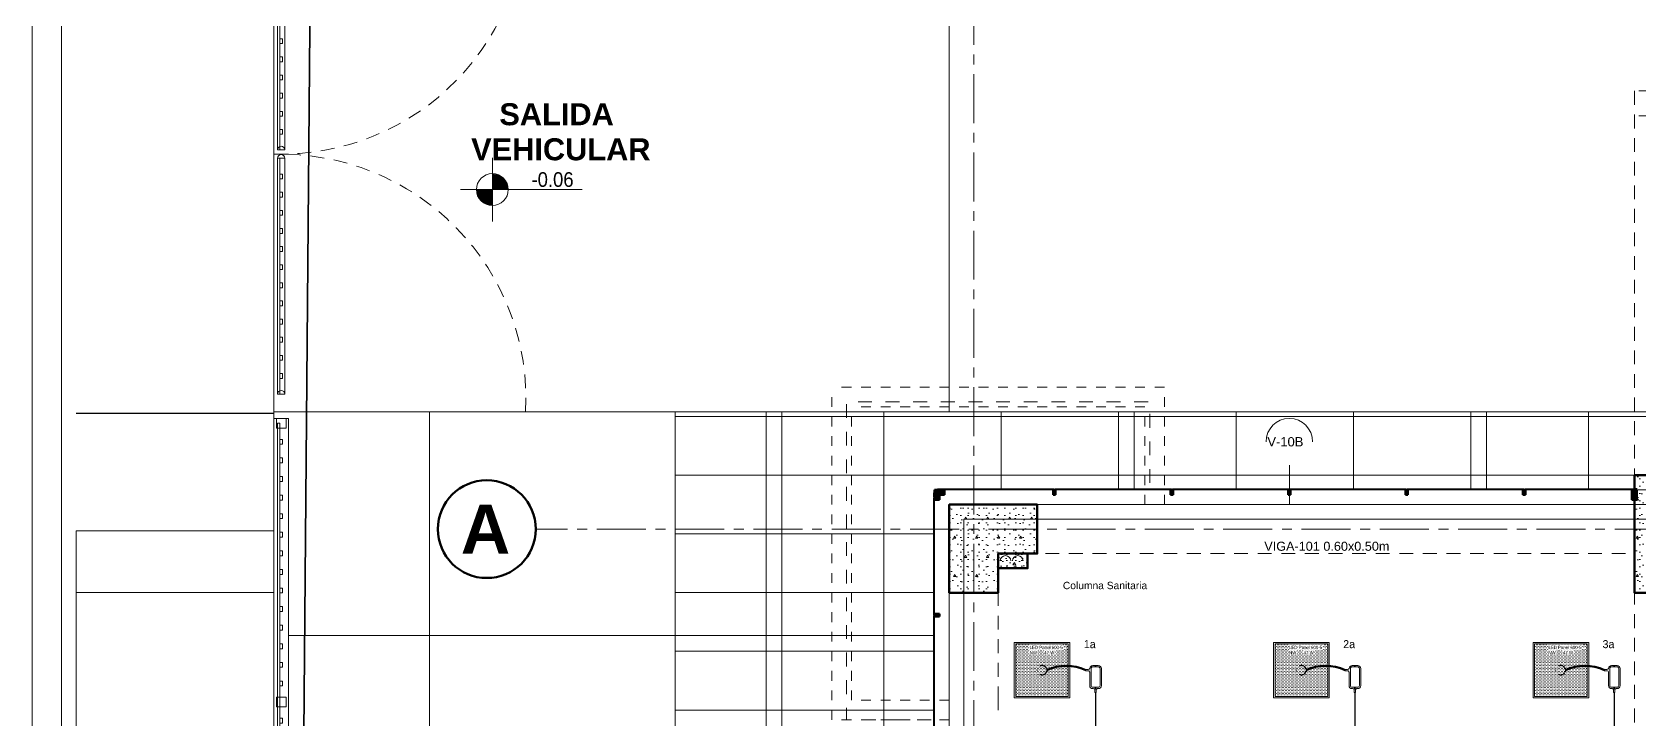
# Model space of a CAD drawing. Header units: inches. Extents: x -38 to 5698, y -33 to 92.
# Drawn here: x -0.3 to 16.13, y 37.7 to 44.73 of the extents above; entities that cross this region are included whole.
import ezdxf
from ezdxf.lldxf.tags import DXFTag

# ---------------------------------------------------------------- set-up
doc = ezdxf.new("R2010")
doc.units = ezdxf.units.IN
doc.header["$MEASUREMENT"] = 0
doc.set_wipeout_variables(frame=1)
doc.header["$PDMODE"] = 1
for name, pattern in [('CONTINUA', [0]), ('DASHED', [0.75, 0.5, -0.25]), ('Hidden Line', [0.195611, 0.141111, -0.0545]), ('HIDDEN2', [0.1875, 0.125, -0.0625]), ('Línea Oculta', [0.195611, 0.141111, -0.0545]), ('Punto & Raya', [0.65, 0.5, -0.075, 0, -0.075]), ('Rayas', [0.282222, 0.141111, -0.141111]), ('super', [0.125, 0.075, -0.05]), ('Wipeout_Contour', [1, 0, -1])]:
    doc.linetypes.add(name, pattern=pattern)
for name, color, linetype, lineweight in [('00_IE_Luminarias', 6, 'Continuous', 30), ('ALUMBRADO_CONDUIT', 30, 'CONDUIT1', 30), ('CABLEADO EXT.', 3, 'PVCSUBT', 30), ('Luminarias', 5, 'Continuous', 20), ('Simb_Alumbrado', 140, 'CONTINUA', 30)]:
    doc.layers.add(name, color=color, linetype=linetype, lineweight=lineweight)
for name, color, linetype in [('02 _ ARQ _ ALB _ Ejes Generales', 7, 'Continuous'), ('02 _ ARQ _ ZON _ Espacio.3D', 7, 'Continuous'), ('08 _ STR _ EXT _ 06 Columnas', 7, 'Continuous'), ('08 _ STR _ EXT _ 07 Losa Aligerada', 7, 'Continuous'), ('08 _ STR _ EXT _ 08 Placas Inclinadas', 7, 'Continuous'), ('08 _ STR _ EXT _ 09 Vigas', 7, 'Continuous'), ('08 _ STR _ EXT _ 10 Vereda Exterior', 7, 'Continuous'), ('08 _ STR _ EXT _ Cerco Perimetrico', 7, 'Continuous'), ('08 _ STR _ EXT _ Estacionamiento-Pavimento', 7, 'Continuous'), ('08 _ STR _ EXT _ Pista exterior', 7, 'Continuous'), ('Acabado - Muros', 7, 'Continuous'), ('Dibujo 2D - General', 7, 'Continuous'), ('ESQUEMAS', 7, 'Continuous'), ('Estructura - 03 LOSA', 7, 'Continuous'), ('Estructura - 04 MURO', 7, 'Continuous'), ('Estructura - Carga', 7, 'Continuous'), ('Estructura Compleja - Cubiertas', 7, 'Continuous'), ('MEP - HVAC', 7, 'Continuous'), ('Notas - Etiquetas', 251, 'Continuous'), ('Notas - Textos', 7, 'Continuous')]:
    doc.layers.add(name, color=color, linetype=linetype)
doc.styles.add('Estilo_Generado_1', font='swisseb.ttf')
doc.styles.add('Estilo_Generado_4', font='swisse.ttf')
doc.styles.add('{18b73a54-fa43-428c-adcb-c1c7bbdf2c84}', font='Simplex.shx')
tags = doc.linetypes.add('CONDUIT', pattern='A,1.5,-0.210535,["con",{18b73a54-fa43-428c-adcb-c1c7bbdf2c84},S=0.2,R=0,X=0,Y=-0.065594],-0.702384', length=2.412919).pattern_tags.tags
tags[6] = DXFTag(74, 10)
tags = doc.linetypes.add('CONDUIT1', pattern='A,1,-0.19772,["con",{18b73a54-fa43-428c-adcb-c1c7bbdf2c84},S=0.2,R=0,X=0,Y=-0.065594],-0.593642', length=1.791362).pattern_tags.tags
tags[6] = DXFTag(74, 10)
tags = doc.linetypes.add('PVCSUBT', pattern='A,0.6,-0.3,0.6,-0.075691,["PVC",Standard,S=0.2,R=0,X=0,Y=-0.093724],-0.621005', length=2.196696).pattern_tags.tags
tags[10] = DXFTag(74, 10)
pattern_1 = [(0, (0, 0), (0, 0.3897114), [0.024375, -0.200625]), (0, (0.1125, 0.19486), (0, 0.3897114), [0.024375, -0.200625]), (60, (0, 0), (-0.3375, 0.1948557), [0.024375, -0.200625]), (60, (0.225, 0), (-0.3375, 0.1948557), [0.024375, -0.200625]), (120, (0.02437, 0), (0.3375, 0.1948557), [0.024375, -0.200625]), (120, (0.24938, 0), (0.3375, 0.1948557), [0.024375, -0.200625]), (0, (0, 0.0375), (0, 0.075), [0, -0.075, 0, -0.1125]), (45, (0.0375, 0.0375), (-0.05303301, 0.05303301), [0, -0.05625, 0, -0.09375])]

# ---------------------------------------------------------------- blocks, each defined once
blk = doc.blocks.new('*U270')
at = {"layer": 'Luminarias', "linetype": 'DASHED', "lineweight": 0, "ltscale": 0.05}
blk.add_lwpolyline([(0, -0.005), (0, 0.005)], dxfattribs=at)
blk = doc.blocks.new('*U271')
at = {"color": 0, "linetype": 'ByBlock', "lineweight": -2, "transparency": 16777216}
for p, rotation in [((-0.05, 0), 90), ((0, -0.05), 180), ((0.05, 0), 269.9999999999999)]:
    blk.add_blockref('*U270', p, dxfattribs=dict(at, rotation=rotation))
blk.add_blockref('*U270', (0, 0.05), dxfattribs=at)
blk = doc.blocks.new('PANEL LED 50W')
at = {"layer": 'Luminarias'}
h = blk.add_hatch(dxfattribs=at)
h.set_pattern_fill('DOTS', color=4, scale=0.009097)
h.set_pattern_definition([(0, (0, -2e-14), (0.0072206, 0.01444116), [0, -0.01444116])])
h.paths.add_polyline_path([(-0.257, -0.257), (0.257, -0.257), (0.257, 0.257), (-0.257, 0.257)])
h.paths.add_polyline_path([(-0.13, 0.097), (0.185, 0.097), (0.185, 0.247), (-0.13, 0.247)], flags=24)
at = {"layer": 'Luminarias', "color": 4, "lineweight": 0}
for points in [[(-0.273, 0.273), (0.273, 0.273), (0.273, -0.273), (-0.273, -0.273)], [(-0.257, -0.257), (0.257, -0.257), (0.257, 0.257), (-0.257, 0.257)]]:
    blk.add_lwpolyline(points, close=True, dxfattribs=at)
at = {"layer": 'Luminarias', "color": 4, "linetype": 'DASHED', "lineweight": 0, "ltscale": 0.01}
blk.add_circle((0, 0), 0.0455, dxfattribs=at)
at = {"color": 4}
blk.add_blockref('*U271', (0, 0), dxfattribs=at)
at = {"layer": 'Luminarias', "color": 4, "insert": (-0.122, 0.239), "char_height": 0.03093, "width": 0.38285, "attachment_point": 1}
blk.add_mtext('{\\Ftxt|c0;LED Panel 600-5 - NW      47 W}', dxfattribs=at)
blk = doc.blocks.new('CAJA OVAL TIPO L')
at = {"layer": 'Simb_Alumbrado', "lineweight": 13}
blk.add_lwpolyline([(-0.049, -0.079), (-0.049, -0.034, -0.380413), (-0.026, -0.009), (-0.026, -0.009, 0.341426), (-0.016, 0.003), (-0.016, 0.024), (-0.006, 0.024), (-0.006, 0.003, 0.414214), (0.006, -0.009), (0.114, -0.009, -0.414214), (0.139, -0.034), (0.139, -0.038, 0.414214), (0.151, -0.051), (0.172, -0.051), (0.172, -0.061), (0.151, -0.061, 0.414214), (0.139, -0.073), (0.139, -0.079, -0.414214), (0.114, -0.104), (-0.024, -0.104, -0.414214), (-0.049, -0.079, 0.414214)], format="xyb", dxfattribs=at)
for points in [[(-0.048, -0.056), (-0.04, -0.056)], [(-0.044, -0.051), (-0.044, -0.06)], [(0.132, -0.056), (0.141, -0.056)], [(0.137, -0.051), (0.137, -0.06)]]:
    blk.add_lwpolyline(points, dxfattribs=at)
blk.add_lwpolyline([(-0.024, -0.02), (0.114, -0.02, -0.414214), (0.128, -0.034), (0.128, -0.079, -0.414214), (0.114, -0.093), (-0.024, -0.093, -0.414214), (-0.038, -0.079), (-0.038, -0.034, -0.414214)], format="xyb", close=True, dxfattribs=at)
for centre in [(-0.044, -0.056), (0.137, -0.056)]:
    blk.add_circle(centre, 0.00438, dxfattribs=at)

msp = doc.modelspace()

# ---------------------------------------------------------------- hatches: boundary and pattern name
at = {"linetype": 'Continuous', "lineweight": 13, "true_color": 0x636466}
for points in [[(4.402, 43.12), (4.564, 43.12), (4.552, 43.182), (4.517, 43.235), (4.464, 43.27), (4.402, 43.283)], [(4.402, 43.12), (4.239, 43.12), (4.251, 43.058), (4.287, 43.005), (4.339, 42.97), (4.402, 42.958)]]:
    msp.add_hatch(color=251, dxfattribs=at).paths.add_polyline_path(points)
at = {"layer": 'Estructura - 03 LOSA', "linetype": 'Continuous', "lineweight": 13}
h = msp.add_hatch(dxfattribs=at)
h.set_pattern_fill('CEMENTO_PULIDO_Y_BRUÑADO_FA', color=251, style=0, pattern_type=2)
h.set_pattern_definition([(360, (3.7574, 18.3027), (0, 2.53199), []), (90, (3.7574, 18.3027), (-3.6, 0), [])])
h.paths.add_polyline_path([(2.17, 26.05), (8.821, 26.05), (8.822, 29.453), (8.822, 30.7), (8.25, 30.7), (8.25, 33.82), (9.07, 33.82), (9.07, 39.9), (23.57, 39.9), (51.57, 39.9), (51.57, 23.382), (52.92, 23.382), (52.92, 40.85), (9.07, 40.85), (2.17, 40.85)])
at = {"layer": 'Estructura - Carga', "linetype": 'Continuous', "lineweight": 13}
h = msp.add_hatch(dxfattribs=at)
h.set_pattern_fill('HORMIGÓN_ARMADO_0002', color=251, style=0, pattern_type=2)
h.set_pattern_definition([(0, (0, 0), (0, 0.3117692), [0.03, -0.15]), (0, (0.09, 0.1559), (0, 0.3117692), [0.03, -0.15]), (60, (0, 0), (-0.27, 0.1558846), [0.03, -0.15]), (60, (0.18, 0), (-0.27, 0.1558846), [0.03, -0.15]), (120, (0.03, 0), (0.27, 0.1558846), [0.03, -0.15]), (120, (0.21, 0), (0.27, 0.1558846), [0.03, -0.15]), (0, (0, 0.03), (0, 0.06), [0, -0.06, 0, -0.09]), (45, (0.03, 0.03), (-0.04242641, 0.04242641), [0, -0.045, 0, -0.075])])
h.paths.add_polyline_path([(9.57, 39.25), (9.87, 39.25), (9.87, 39.4), (9.57, 39.4)])

# ---------------------------------------------------------------- linework, layer by layer
at = {"color": 251, "linetype": 'Continuous', "lineweight": 13, "true_color": 0x636466}
for p, q in [((4.402, 42.795), (4.402, 43.445)), ((4.077, 43.12), (5.319, 43.12))]:
    msp.add_line(p, q, dxfattribs=at)
msp.add_circle((4.402, 43.12), 0.163, dxfattribs=at)
at = {"layer": '02 _ ARQ _ ALB _ Ejes Generales', "color": 7, "linetype": 'Continuous', "lineweight": 60}
msp.add_circle((4.345, 39.65), 0.5, dxfattribs=at)
at = {"layer": '02 _ ARQ _ ALB _ Ejes Generales', "color": 7, "linetype": 'Punto & Raya', "lineweight": 13}
msp.add_point((5.845, 39.65), dxfattribs=at)
msp.add_point((5.845, 39.65), dxfattribs=at)
at = {"layer": '02 _ ARQ _ ZON _ Espacio.3D', "color": 254, "linetype": 'Continuous', "lineweight": 0, "flags": 128}
msp.add_lwpolyline([(8.25, 30.953), (9.57, 30.953), (9.57, 30.2), (10.07, 30.2), (10.07, 29.75), (16.07, 29.75), (16.07, 31), (16.52, 31), (16.52, 39), (16.07, 39), (16.07, 39.9), (9.97, 39.9), (9.97, 39.4), (9.57, 39.4), (9.57, 39), (9.07, 39), (9.07, 33.82), (8.25, 33.82)], close=True, dxfattribs=at)
at = {"layer": '08 _ STR _ EXT _ 07 Losa Aligerada', "color": 254, "linetype": 'Rayas', "lineweight": 18, "flags": 128}
msp.add_lwpolyline([(8.17, 27.939), (7.67, 27.939), (7.67, 5.8), (25.235, 5.8), (25.235, 7.2), (30.431, 7.2), (30.431, 6), (37.07, 6), (37.07, 3.375), (44.57, 3.375), (44.57, 6.05), (52.32, 6.05), (52.32, 15), (51.57, 15), (51.57, 18.1), (51.57, 18.1), (51.57, 20.35), (46.67, 20.35), (46.67, 22.35), (46.67, 22.6), (46.67, 24.5), (46.67, 24.75), (46.67, 26.75), (51.57, 26.75), (51.57, 29.7), (51.57, 29.7), (51.57, 35.2), (52.52, 35.2), (52.52, 41.1), (38.955, 41.1), (38.955, 40.8), (34.048, 40.8), (34.048, 40.5), (23.37, 40.5), (23.37, 43.874), (16.27, 43.874), (16.27, 39.9), (11.12, 39.9), (11.12, 40.95), (8.02, 40.95), (8.02, 37.7), (9.07, 37.7), (9.07, 33.9), (8.17, 33.9)], close=True, dxfattribs=at)
at = {"layer": '08 _ STR _ EXT _ 07 Losa Aligerada', "color": 254, "linetype": 'Continuous', "lineweight": 18, "flags": 128}
msp.add_lwpolyline([(51.57, 39.9), (9.07, 39.9), (9.07, 33.82), (8.25, 33.82), (8.25, 30.7), (9.07, 30.7), (9.07, 17.4)], dxfattribs=at)
at = {"layer": '08 _ STR _ EXT _ 08 Placas Inclinadas', "color": 251, "linetype": 'Línea Oculta', "lineweight": 13}
for p, q in [((16.07, 44.128), (16.07, 40.2)), ((17.22, 43.874), (16.07, 43.874))]:
    msp.add_line(p, q, dxfattribs=at)
at = {"layer": '08 _ STR _ EXT _ 08 Placas Inclinadas', "color": 251, "linetype": 'Línea Oculta', "lineweight": 13, "flags": 128}
msp.add_lwpolyline([(17.22, 44.128), (16.07, 44.128)], dxfattribs=at)
at = {"layer": '08 _ STR _ EXT _ 09 Vigas', "color": 251, "linetype": 'super', "lineweight": 13}
for p, q in [((7.87, 37.7), (7.87, 41.1)), ((11.27, 41.1), (7.87, 41.1)), ((8.07, 37.9), (8.07, 40.9)), ((11.07, 40.9), (8.07, 40.9)), ((9.57, 37.9), (9.57, 37.7))]:
    msp.add_line(p, q, dxfattribs=at)
at = {"layer": '08 _ STR _ EXT _ 09 Vigas', "color": 251, "linetype": 'Hidden Line', "lineweight": 13}
for p, q in [((9.57, 37.9), (9.57, 39.4)), ((9.57, 39.4), (16.07, 39.4)), ((16.07, 30.2), (16.07, 39.4))]:
    msp.add_line(p, q, dxfattribs=at)
at = {"layer": '08 _ STR _ EXT _ 10 Vereda Exterior', "color": 7, "linetype": 'Continuous', "lineweight": 13}
for p, q in [((-0.3, 0), (-0.3, 71.641)), ((0, 0), (0, 71.641))]:
    msp.add_line(p, q, dxfattribs=at)
at = {"layer": '08 _ STR _ EXT _ Cerco Perimetrico', "color": 7, "linetype": 'Continuous', "lineweight": 13}
for p, q in [((2.17, 40.982), (2.17, 45.982)), ((2.17, 43.482), (2.32, 43.482))]:
    msp.add_line(p, q, dxfattribs=at)
at = {"layer": '08 _ STR _ EXT _ Cerco Perimetrico', "color": 167, "linetype": 'Continuous', "lineweight": 18, "flags": 128}
for points in [[(2.282, 45.934), (2.207, 45.934), (2.207, 43.525), (2.282, 43.525)], [(2.207, 41.03), (2.282, 41.03), (2.282, 43.44), (2.207, 43.44)]]:
    msp.add_lwpolyline(points, close=True, dxfattribs=at)
for points in [[(2.232, 43.525), (2.232, 45.934)], [(2.232, 44.612), (2.257, 44.612), (2.257, 44.662), (2.232, 44.662)], [(2.232, 44.426), (2.257, 44.426), (2.257, 44.476), (2.232, 44.476)], [(2.232, 44.241), (2.257, 44.241), (2.257, 44.291), (2.232, 44.291)], [(2.232, 44.056), (2.257, 44.056), (2.257, 44.106), (2.232, 44.106)], [(2.232, 43.87), (2.257, 43.87), (2.257, 43.92), (2.232, 43.92)], [(2.232, 43.685), (2.257, 43.685), (2.257, 43.735), (2.232, 43.735)], [(2.232, 41.03), (2.232, 43.44)], [(2.232, 43.229), (2.257, 43.229), (2.257, 43.279), (2.232, 43.279)], [(2.232, 43.044), (2.257, 43.044), (2.257, 43.094), (2.232, 43.094)], [(2.232, 42.858), (2.257, 42.858), (2.257, 42.908), (2.232, 42.908)], [(2.232, 42.673), (2.257, 42.673), (2.257, 42.723), (2.232, 42.723)], [(2.232, 42.488), (2.257, 42.488), (2.257, 42.538), (2.232, 42.538)], [(2.232, 42.302), (2.257, 42.302), (2.257, 42.352), (2.232, 42.352)], [(2.232, 42.117), (2.257, 42.117), (2.257, 42.167), (2.232, 42.167)], [(2.232, 41.932), (2.257, 41.932), (2.257, 41.982), (2.232, 41.982)], [(2.232, 41.746), (2.257, 41.746), (2.257, 41.796), (2.232, 41.796)], [(2.232, 41.561), (2.257, 41.561), (2.257, 41.611), (2.232, 41.611)], [(2.232, 41.375), (2.257, 41.375), (2.257, 41.425), (2.232, 41.425)], [(2.232, 41.19), (2.257, 41.19), (2.257, 41.24), (2.232, 41.24)]]:
    msp.add_lwpolyline(points, dxfattribs=at)
for points in [[(2.282, 43.525, 1), (2.207, 43.525)], [(2.282, 43.44, 1), (2.207, 43.44, 1)], [(2.282, 41.03, 1), (2.207, 41.03, 1)]]:
    msp.add_lwpolyline(points, format="xyb", dxfattribs=at)
at = {"layer": '08 _ STR _ EXT _ Pista exterior', "color": 7, "linetype": 'Continuous', "lineweight": 13, "flags": 128}
msp.add_lwpolyline([(-0.3, 71.64), (-0.3, 0)], dxfattribs=at)
at = {"layer": 'ALUMBRADO_CONDUIT', "color": 30, "lineweight": 30, "ltscale": 0.4, "true_color": 0xf26722}
for p, q in [((10.564, 37.979), (10.564, 34.976)), ((13.214, 37.979), (13.214, 34.976)), ((15.864, 37.979), (15.864, 34.976))]:
    msp.add_line(p, q, dxfattribs=at)
at = {"layer": 'CABLEADO EXT.', "color": 3, "lineweight": 80}
for centre in [(10.266, 37.776), (12.916, 37.776), (15.566, 37.776)]:
    msp.add_arc(centre, 0.476, 65.3702, 114.8494, dxfattribs=at)
at = {"layer": 'Dibujo 2D - General', "color": 7, "linetype": 'Hidden Line', "lineweight": 13}
msp.add_arc((2.245, 45.982), 2.5, 268.2808, 3.44, dxfattribs=at)
at = {"layer": 'Estructura - 03 LOSA', "color": 7, "linetype": 'Continuous', "lineweight": 18, "flags": 128}
for points in [[(9.07, 40.85), (9.07, 50.85)], [(52.92, 40.85), (2.17, 40.85)]]:
    msp.add_lwpolyline(points, dxfattribs=at)
at = {"layer": 'Estructura - Carga', "color": 7, "linetype": 'Continuous', "lineweight": 80, "flags": 128}
msp.add_lwpolyline([(9.57, 39.25), (9.87, 39.25), (9.87, 39.4), (9.57, 39.4)], close=True, dxfattribs=at)
at = {"layer": 'Estructura Compleja - Cubiertas', "color": 252, "linetype": 'Continuous', "lineweight": 13, "flags": 128}
msp.add_lwpolyline([(2.17, 0.15), (2.17, 39.632)], dxfattribs=at)
at = {"layer": 'MEP - HVAC', "color": 7, "linetype": 'Continuous', "lineweight": 13, "flags": 128}
for points in [[(9.699, 39.325, 1), (9.591, 39.325, 1)], [(9.824, 39.325, 1), (9.716, 39.325, 1)]]:
    msp.add_lwpolyline(points, format="xyb", dxfattribs=at)
at = {"layer": 'Notas - Etiquetas', "color": 144, "linetype": 'Continuous', "lineweight": 13, "flags": 128}
msp.add_lwpolyline([(12.783, 40.543, 1), (12.307, 40.543, 1)], format="xyb", dxfattribs=at)

# ---------------------------------------------------------------- block references
at = {"layer": 'ALUMBRADO_CONDUIT', "xscale": 1.041283452965173, "yscale": 1.041283452965173, "zscale": 1.041283452965173}
for p in [(10.019, 38.208), (12.669, 38.208), (15.319, 38.208)]:
    msp.add_blockref('PANEL LED 50W', p, dxfattribs=at)
at = {"layer": 'ALUMBRADO_CONDUIT', "linetype": 'CONDUIT', "lineweight": 30, "xscale": -1.253906979044094, "yscale": 1.253906979044094, "zscale": 1.253906979044094, "rotation": 90}
for p in [(10.494, 38.194), (13.144, 38.194), (15.794, 38.194)]:
    msp.add_blockref('CAJA OVAL TIPO L', p, dxfattribs=at)

# ---------------------------------------------------------------- texts
at = {"color": 251, "lineweight": 13, "true_color": 0x636466, "insert": (4.802, 43.146), "char_height": 0.15, "attachment_point": 7, "style": 'Estilo_Generado_4'}
msp.add_mtext('\\A1;{\\W0.900000x;\\pql;\\fSwis721 Ex BT|b0|i0|c0|p34;-0.06}', dxfattribs=at)
at = {"layer": '00_IE_Luminarias', "color": 6, "linetype": 'HIDDEN2'}
for s, p in [('1a', (10.445, 38.433, -7756.38)), ('2a', (13.095, 38.433, -7756.38)), ('3a', (15.745, 38.433, -7756.38))]:
    msp.add_text(s, height=0.0817, dxfattribs=at).set_placement(p)
at = {"layer": '02 _ ARQ _ ALB _ Ejes Generales', "color": 7, "lineweight": 30, "insert": (4.08, 39.9), "char_height": 0.5, "attachment_point": 1, "style": 'Estilo_Generado_1'}
msp.add_mtext('\\A1;{\\pql;\\pt0;\\fSwis721 Ex BT|b1|i0|c0|p34;A}', dxfattribs=at)
at = {"layer": 'Notas - Etiquetas', "color": 8, "lineweight": 35, "insert": (12.32, 40.59), "char_height": 0.095, "attachment_point": 1, "style": 'Estilo_Generado_4'}
msp.add_mtext('\\A1;{\\pqj;\\pt0,46;\\fSwis721 Ex BT|b0|i0|c0|p34;V-10B\\fSwis721 Ex BT|b0|i0|c0|p34;\\A1{\\H.66x;\\S^  ;}\\fSwis721 Ex BT|b0|i0|c0|p34;\\fSwis721 Ex BT|b0|i0|c0|p34;\\A1{\\H.66x;\\S^  ;}\\fSwis721 Ex BT|b0|i0|c0|p34; \\fSwis721 Ex BT|b0|i0|c0|p34;\\fSwis721 Ex BT|b0|i0|c0|p34;\\fSwis721 Ex BT|b0|i0|c0|p34;\\fSwis721 Ex BT|b0|i0|c0|p34;\\fSwis721 Ex BT|b0|i0|c0|p34;\\fSwis721 Ex BT|b0|i0|c0|p34;\\fSwis721 Ex BT|b0|i0|c0|p34;\\fSwis721 Ex BT|b0|i0|c0|p34;\\fSwis721 Ex BT|b0|i0|c0|p34;\\fSwis721 Ex BT|b0|i0|c0|p34;\\fSwis721 Ex BT|b0|i0|c0|p34;\\fSwis721 Ex BT|b0|i0|c0|p34;\\fSwis721 Ex BT|b0|i0|c0|p34;\\fSwis721 Ex BT|b0|i0|c0|p34;\\fSwis721 Ex BT|b0|i0|c0|p34;\\fSwis721 Ex BT|b0|i0|c0|p34;\\fSwis721 Ex BT|b0|i0|c0|p34;\\fSwis721 Ex BT|b0|i0|c0|p34;\\fSwis721 Ex BT|b0|i0|c0|p34;\\fSwis721 Ex BT|b0|i0|c0|p34;\\fSwis721 Ex BT|b0|i0|c0|p34;\\fSwis721 Ex BT|b0|i0|c0|p34;\\fSwis721 Ex BT|b0|i0|c0|p34;\\fSwis721 Ex BT|b0|i0|c0|p34;\\fSwis721 Ex BT|b0|i0|c0|p34;\\fSwis721 Ex BT|b0|i0|c0|p34;\\fSwis721 Ex BT|b0|i0|c0|p34;\\fSwis721 Ex BT|b0|i0|c0|p34;\\fSwis721 Ex BT|b0|i0|c0|p34;\\fSwis721 Ex BT|b0|i0|c0|p34;\\fSwis721 Ex BT|b0|i0|c0|p34;\\fSwis721 Ex BT|b0|i0|c0|p34;\\fSwis721 Ex BT|b0|i0|c0|p34;\\fSwis721 Ex BT|b0|i0|c0|p34;\\fSwis721 Ex BT|b0|i0|c0|p34;\\fSwis721 Ex BT|b0|i0|c0|p34;\\fSwis721 Ex BT|b0|i0|c0|p34;\\fSwis721 Ex BT|b0|i0|c0|p34;\\fSwis721 Ex BT|b0|i0|c0|p34;\\fSwis721 Ex BT|b0|i0|c0|p34;\\fSwis721 Ex BT|b0|i0|c0|p34;\\fSwis721 Ex BT|b0|i0|c0|p34;\\fSwis721 Ex BT|b0|i0|c0|p34;}', dxfattribs=at)
at = {"layer": 'Notas - Etiquetas', "color": 8, "linetype": 'Continuous', "lineweight": 13, "insert": (12.289, 39.427), "char_height": 0.0925, "attachment_point": 7, "style": 'Estilo_Generado_4'}
msp.add_mtext('\\A1;{\\pql;\\fSwis721 Ex BT|b0|i0|c0|p34;VIGA-101\\fSwis721 Ex BT|b0|i0|c0|p34; \\fSwis721 Ex BT|b0|i0|c0|p34;0.60\\fSwis721 Ex BT|b0|i0|c0|p34;x\\fSwis721 Ex BT|b0|i0|c0|p34;0.50\\fSwis721 Ex BT|b0|i0|c0|p34;m}', dxfattribs=at)
at = {"layer": 'Notas - Etiquetas', "color": 8, "linetype": 'Continuous', "lineweight": 35, "insert": (10.231, 39.073), "char_height": 0.075, "attachment_point": 4, "style": 'Estilo_Generado_4'}
msp.add_mtext('\\A1;{\\pql;\\fSwis721 Ex BT|b0|i0|c0|p34;Columna Sanitaria}', dxfattribs=at)
at = {"layer": 'Notas - Textos', "color": 251, "linetype": 'Continuous', "lineweight": 13, "insert": (5.058, 44.003), "char_height": 0.225, "attachment_point": 2, "line_spacing_factor": 0.955521, "style": 'Estilo_Generado_1'}
msp.add_mtext('\\A1;{\\pqc;\\fSwis721 Ex BT|b1|i0|c0|p34;SALIDA\\P\\pqc;\\fSwis721 Ex BT|b1|i0|c0|p34; VEHICULAR}', dxfattribs=at)

# ---------------------------------------------------------------- next in the draw order: wipeouts: each hides what was drawn before it
at = {"color": 254, "linetype": 'Wipeout_Contour', "lineweight": 0, "ltscale": 123.3993}
msp.add_wipeout([(9.07, 40.05), (8.92, 40.05), (9.07, 39.9)], dxfattribs=at).dxf.layer = 'Estructura - 04 MURO'
at = {"color": 254, "linetype": 'Wipeout_Contour', "lineweight": 0, "ltscale": 83.023543}
msp.add_wipeout([(2.17, 39.632), (0.15, 39.632), (0.15, 1.5), (2.17, 1.5)], dxfattribs=at).dxf.layer = 'Estructura Compleja - Cubiertas'

# ---------------------------------------------------------------- next in the draw order: hatches: boundary and pattern name
at = {"layer": 'Estructura Compleja - Cubiertas', "linetype": 'Continuous', "lineweight": 13}
h = msp.add_hatch(dxfattribs=at)
h.set_pattern_fill('CEMENTO_PULIDO_1_50X3_00_69', color=252, style=0, pattern_type=2)
h.set_pattern_definition([(0, (0, 0), (0, 1.5), []), (90, (0, 0), (-3, 0), [])])
h.paths.add_polyline_path([(2.17, 39.632), (0.15, 39.632), (0.15, 1.5), (2.17, 1.5)])

# ---------------------------------------------------------------- next in the draw order: linework, layer by layer
at = {"layer": 'Estructura Compleja - Cubiertas', "color": 252, "linetype": 'Continuous', "lineweight": 13, "flags": 128}
for points in [[(0.15, 1.5), (0.15, 39.632)], [(0.15, 39.632), (2.17, 39.632)]]:
    msp.add_lwpolyline(points, dxfattribs=at)

# ---------------------------------------------------------------- next in the draw order: wipeouts: each hides what was drawn before it
at = {"color": 254, "linetype": 'Wipeout_Contour', "lineweight": 0, "ltscale": 122.464006}
msp.add_wipeout([(9.07, 39.9), (8.92, 40.05), (8.92, 39.9)], dxfattribs=at).dxf.layer = 'Estructura - 04 MURO'

# ---------------------------------------------------------------- next in the draw order: linework, layer by layer
at = {"layer": 'Acabado - Muros', "color": 7, "linetype": 'Continuous', "lineweight": 60}
for p, q in [((8.92, 40.05), (8.92, 40)), ((8.97, 39.983), (8.92, 39.983))]:
    msp.add_line(p, q, dxfattribs=at)
at = {"layer": 'Estructura - 04 MURO', "color": 7, "linetype": 'Continuous', "lineweight": 13, "flags": 128}
msp.add_lwpolyline([(8.92, 40.05), (16.07, 40.05)], dxfattribs=at)

# ---------------------------------------------------------------- next in the draw order: wipeouts: each hides what was drawn before it
at = {"color": 254, "linetype": 'Wipeout_Contour', "lineweight": 0, "ltscale": 128.743211}
msp.add_wipeout([(2.17, 40.782), (2.17, 23.432), (2.32, 23.432), (2.32, 40.782)], dxfattribs=at).dxf.layer = 'Estructura - 04 MURO'
at = {"color": 254, "linetype": 'Wipeout_Contour', "lineweight": 0, "ltscale": 232.603128}
msp.add_wipeout([(8.92, 33.97), (9.07, 33.97), (9.07, 39), (9.07, 39), (9.07, 39.9), (8.92, 39.9)], dxfattribs=at).dxf.layer = 'Estructura - 04 MURO'

# ---------------------------------------------------------------- next in the draw order: hatches: boundary and pattern name
at = {"layer": 'Acabado - Muros', "linetype": 'Continuous', "lineweight": 9}
for points in [[(8.91, 40.02), (8.91, 39.975), (8.92, 39.975), (8.92, 40.02)], [(8.91, 39.965), (8.91, 38.775), (8.92, 38.775), (8.92, 39.965)], [(8.91, 38.765), (8.91, 37.575), (8.92, 37.575), (8.92, 38.765)]]:
    msp.add_hatch(color=250, dxfattribs=at).paths.add_polyline_path(points)
at = {"layer": 'Acabado - Muros', "linetype": 'Continuous', "lineweight": 0}
for points in [[(8.97, 39.95), (8.97, 40.05), (8.92, 40.05), (8.92, 39.95)], [(8.97, 39.983), (8.92, 39.983), (8.92, 39.958), (8.97, 39.958)], [(8.97, 38.783), (8.92, 38.783), (8.92, 38.758), (8.97, 38.758)]]:
    msp.add_hatch(color=254, dxfattribs=at).paths.add_polyline_path(points)

# ---------------------------------------------------------------- next in the draw order: linework, layer by layer
at = {"layer": '02 _ ARQ _ ALB _ Ejes Generales', "color": 251, "linetype": 'Punto & Raya', "lineweight": 13}
msp.add_line((55.57, 39.65), (4.845, 39.65), dxfattribs=at)
at = {"layer": '08 _ STR _ EXT _ 09 Vigas', "color": 251, "linetype": 'super', "lineweight": 13}
for p, q in [((9.07, 37.9), (8.07, 37.9)), ((9.07, 37.7), (7.87, 37.7))]:
    msp.add_line(p, q, dxfattribs=at)
at = {"layer": '08 _ STR _ EXT _ Cerco Perimetrico', "color": 167, "linetype": 'Continuous', "lineweight": 18, "flags": 128}
for points in [[(2.295, 40.782), (2.195, 40.782), (2.195, 40.682), (2.295, 40.682)], [(2.232, 40.732), (2.207, 40.732), (2.207, 35.032), (2.232, 35.032)], [(2.295, 37.932), (2.195, 37.932), (2.195, 37.832), (2.295, 37.832)]]:
    msp.add_lwpolyline(points, close=True, dxfattribs=at)
for points in [[(2.232, 40.517), (2.257, 40.517), (2.257, 40.567), (2.232, 40.567)], [(2.232, 40.327), (2.257, 40.327), (2.257, 40.377), (2.232, 40.377)], [(2.232, 40.137), (2.257, 40.137), (2.257, 40.187), (2.232, 40.187)], [(2.232, 39.947), (2.257, 39.947), (2.257, 39.997), (2.232, 39.997)], [(2.232, 39.757), (2.257, 39.757), (2.257, 39.807), (2.232, 39.807)], [(2.232, 39.567), (2.257, 39.567), (2.257, 39.617), (2.232, 39.617)], [(2.232, 39.377), (2.257, 39.377), (2.257, 39.427), (2.232, 39.427)], [(2.232, 39.187), (2.257, 39.187), (2.257, 39.237), (2.232, 39.237)], [(2.232, 38.997), (2.257, 38.997), (2.257, 39.047), (2.232, 39.047)], [(2.232, 38.807), (2.257, 38.807), (2.257, 38.857), (2.232, 38.857)], [(2.232, 38.617), (2.257, 38.617), (2.257, 38.667), (2.232, 38.667)], [(2.232, 38.427), (2.257, 38.427), (2.257, 38.477), (2.232, 38.477)], [(2.232, 38.237), (2.257, 38.237), (2.257, 38.287), (2.232, 38.287)], [(2.232, 38.047), (2.257, 38.047), (2.257, 38.097), (2.232, 38.097)], [(2.232, 37.667), (2.257, 37.667), (2.257, 37.717), (2.232, 37.717)]]:
    msp.add_lwpolyline(points, dxfattribs=at)
at = {"layer": 'Acabado - Muros', "color": 7, "linetype": 'Continuous', "lineweight": 60}
for p, q in [((8.92, 40.05), (8.92, 39.95)), ((8.92, 39.983), (8.92, 39.958)), ((8.97, 39.958), (8.92, 39.958)), ((8.97, 39.95), (8.92, 39.95)), ((8.97, 40.05), (8.97, 39.95)), ((8.97, 39.983), (8.97, 39.958)), ((8.92, 38.783), (8.92, 38.758)), ((8.97, 38.783), (8.92, 38.783)), ((8.97, 38.783), (8.97, 38.758)), ((8.97, 38.758), (8.92, 38.758))]:
    msp.add_line(p, q, dxfattribs=at)
at = {"layer": 'Acabado - Muros', "color": 7, "linetype": 'Continuous', "lineweight": 13, "flags": 128}
for points in [[(8.91, 40.02), (8.92, 40.02), (8.92, 39.975), (8.91, 39.975)], [(8.91, 39.965), (8.92, 39.965), (8.92, 38.775), (8.91, 38.775)], [(8.91, 38.765), (8.92, 38.765), (8.92, 37.575), (8.91, 37.575)]]:
    msp.add_lwpolyline(points, close=True, dxfattribs=at)
at = {"layer": 'Dibujo 2D - General', "color": 252, "linetype": 'Continuous', "lineweight": 25}
msp.add_line((2.17, 40.832), (0.15, 40.832), dxfattribs=at)
at = {"layer": 'Dibujo 2D - General', "color": 7, "linetype": 'Hidden Line', "lineweight": 13}
msp.add_arc((2.245, 40.982), 2.5, 356.969, 91.7192, dxfattribs=at)
at = {"layer": 'ESQUEMAS', "color": 7, "linetype": 'Continuous', "lineweight": 13, "flags": 128}
msp.add_lwpolyline([(51.42, 7.35), (9.22, 7.35), (9.22, 8.15), (6.52, 8.15), (6.52, 8.9), (9.22, 8.9), (9.22, 12.275), (6.52, 12.275), (6.52, 13.025), (9.22, 13.025), (9.22, 16.4), (6.52, 16.4), (6.52, 17.15), (9.22, 17.15), (9.22, 30.953), (8.25, 30.953), (8.25, 33.82), (9.22, 33.82), (9.22, 39.75), (51.42, 39.75), (51.42, 17.95), (52.77, 17.95), (52.77, 15.15), (51.42, 15.15)], close=True, dxfattribs=at)
at = {"layer": 'Estructura - 03 LOSA', "color": 7, "linetype": 'Continuous', "lineweight": 18}
msp.add_line((2.17, 50.85), (2.17, 26.05), dxfattribs=at)
at = {"layer": 'Estructura - 04 MURO', "color": 7, "linetype": 'Continuous', "lineweight": 13, "flags": 128}
for points in [[(2.17, 40.782), (2.17, 23.432)], [(2.32, 40.782), (2.17, 40.782)], [(2.32, 23.432), (2.32, 40.782)], [(8.92, 40.05), (8.92, 33.97)], [(9.07, 33.82), (9.07, 39)]]:
    msp.add_lwpolyline(points, dxfattribs=at)

# ---------------------------------------------------------------- next in the draw order: wipeouts: each hides what was drawn before it
at = {"color": 254, "linetype": 'Wipeout_Contour', "lineweight": 0, "ltscale": 168.1139}
msp.add_wipeout([(9.07, 40.05), (9.07, 39.9), (16.07, 39.9), (16.07, 40.05)], dxfattribs=at).dxf.layer = 'Estructura - 04 MURO'

# ---------------------------------------------------------------- next in the draw order: hatches: boundary and pattern name
at = {"layer": '08 _ STR _ EXT _ 06 Columnas', "linetype": 'Continuous', "lineweight": 9}
h = msp.add_hatch(dxfattribs=at)
h.set_pattern_fill('HORMIGÓN_EN_MASA_0002', style=0, pattern_type=2)
h.set_pattern_definition(pattern_1)
h.paths.add_polyline_path([(16.97, 39.9), (16.57, 39.9), (16.57, 40.2), (16.07, 40.2), (16.07, 39), (16.57, 39), (16.57, 39.4), (16.97, 39.4)])
h = msp.add_hatch(dxfattribs=at)
h.set_pattern_fill('HORMIGÓN_EN_MASA_0002', style=0, pattern_type=2)
h.set_pattern_definition(pattern_1)
h.paths.add_polyline_path([(9.07, 39), (9.57, 39), (9.57, 39.4), (9.97, 39.4), (9.97, 39.9), (9.07, 39.9)])
at = {"layer": 'Acabado - Muros', "linetype": 'Continuous', "lineweight": 0}
for points in [[(9.02, 40), (9.02, 40.05), (8.92, 40.05), (8.92, 40)], [(10.157, 40), (10.157, 40.05), (10.132, 40.05), (10.132, 40)], [(11.357, 40), (11.357, 40.05), (11.332, 40.05), (11.332, 40)], [(12.557, 40), (12.557, 40.05), (12.532, 40.05), (12.532, 40)], [(13.757, 40), (13.757, 40.05), (13.732, 40.05), (13.732, 40)], [(14.957, 40), (14.957, 40.05), (14.932, 40.05), (14.932, 40)], [(16.045, 39.95), (16.095, 39.95), (16.095, 40.05), (16.045, 40.05)]]:
    msp.add_hatch(color=254, dxfattribs=at).paths.add_polyline_path(points)
at = {"layer": 'Acabado - Muros', "linetype": 'Continuous', "lineweight": 9}
for points in [[(10.14, 40.06), (8.95, 40.06), (8.95, 40.05), (10.14, 40.05)], [(11.34, 40.06), (10.15, 40.06), (10.15, 40.05), (11.34, 40.05)], [(12.54, 40.06), (11.35, 40.06), (11.35, 40.05), (12.54, 40.05)], [(13.74, 40.06), (12.55, 40.06), (12.55, 40.05), (13.74, 40.05)], [(14.94, 40.06), (13.75, 40.06), (13.75, 40.05), (14.94, 40.05)], [(16.065, 40.06), (14.95, 40.06), (14.95, 40.05), (16.065, 40.05)]]:
    msp.add_hatch(color=250, dxfattribs=at).paths.add_polyline_path(points)
at = {"layer": 'Estructura - 03 LOSA', "linetype": 'Continuous', "lineweight": 13}
h = msp.add_hatch(dxfattribs=at)
h.set_pattern_fill('BALDOSA_60X120_0002', color=251, style=0, pattern_type=2)
h.set_pattern_definition([(0, (0, 0), (0, 0.6), []), (90, (0, 0), (-1.2, 0), [])])
h.paths.add_polyline_path([(6.27, 30.607), (8.1, 30.607), (8.1, 33.97), (8.92, 33.97), (8.92, 40.05), (23.57, 40.05), (23.57, 40.85), (6.27, 40.85)])

# ---------------------------------------------------------------- next in the draw order: linework, layer by layer
at = {"layer": '02 _ ARQ _ ALB _ Ejes Generales', "color": 251, "linetype": 'Punto & Raya', "lineweight": 13}
msp.add_line((9.32, 45.9), (9.32, 2.05), dxfattribs=at)
at = {"layer": '08 _ STR _ EXT _ 06 Columnas', "color": 7, "linetype": 'Continuous', "lineweight": 80, "flags": 128}
for points in [[(16.97, 39.9), (16.57, 39.9), (16.57, 40.2), (16.07, 40.2), (16.07, 39), (16.57, 39), (16.57, 39.4), (16.97, 39.4)], [(9.07, 39), (9.07, 39.9), (9.97, 39.9), (9.97, 39.4), (9.57, 39.4), (9.57, 39)]]:
    msp.add_lwpolyline(points, close=True, dxfattribs=at)
at = {"layer": '08 _ STR _ EXT _ 09 Vigas', "color": 251, "linetype": 'super', "lineweight": 13}
for p, q in [((11.27, 39.9), (11.27, 41.1)), ((11.07, 39.9), (11.07, 40.9)), ((11.27, 39.9), (11.07, 39.9))]:
    msp.add_line(p, q, dxfattribs=at)
at = {"layer": '08 _ STR _ EXT _ 09 Vigas', "color": 251, "linetype": 'Hidden Line', "lineweight": 13}
for p, q in [((9.07, 37.9), (9.07, 39.9)), ((9.07, 39.9), (51.57, 39.9))]:
    msp.add_line(p, q, dxfattribs=at)
at = {"layer": '08 _ STR _ EXT _ Estacionamiento-Pavimento', "color": 7, "linetype": 'Continuous', "lineweight": 18, "flags": 128}
msp.add_lwpolyline([(9.07, 40.85), (52.92, 40.85), (52.92, 1.5), (69.77, 1.5), (69.77, 46.784), (56.22, 46.937), (56.22, 50.85), (9.07, 50.85)], close=True, dxfattribs=at)
at = {"layer": 'Acabado - Muros', "color": 7, "linetype": 'Continuous', "lineweight": 60}
for p, q in [((9.02, 40.05), (8.92, 40.05)), ((9.02, 40), (8.92, 40)), ((9.02, 40.05), (9.02, 40)), ((10.157, 40.05), (10.132, 40.05)), ((10.132, 40.05), (10.132, 40)), ((10.157, 40), (10.132, 40)), ((10.157, 40.05), (10.157, 40)), ((11.357, 40.05), (11.332, 40.05)), ((11.332, 40.05), (11.332, 40)), ((11.357, 40), (11.332, 40)), ((11.357, 40.05), (11.357, 40)), ((12.557, 40.05), (12.532, 40.05)), ((12.532, 40.05), (12.532, 40)), ((12.557, 40), (12.532, 40)), ((12.557, 40.05), (12.557, 40)), ((13.757, 40.05), (13.732, 40.05)), ((13.732, 40.05), (13.732, 40)), ((13.757, 40), (13.732, 40)), ((13.757, 40.05), (13.757, 40)), ((14.957, 40.05), (14.932, 40.05)), ((14.932, 40.05), (14.932, 40)), ((14.957, 40), (14.932, 40)), ((14.957, 40.05), (14.957, 40)), ((16.045, 40.05), (16.045, 39.95)), ((16.095, 40.05), (16.045, 40.05)), ((16.095, 39.95), (16.045, 39.95)), ((16.095, 40.05), (16.095, 39.95))]:
    msp.add_line(p, q, dxfattribs=at)
at = {"layer": 'Acabado - Muros', "color": 7, "linetype": 'Continuous', "lineweight": 13, "flags": 128}
for points in [[(10.14, 40.06), (10.14, 40.05), (8.95, 40.05), (8.95, 40.06)], [(11.34, 40.06), (11.34, 40.05), (10.15, 40.05), (10.15, 40.06)], [(12.54, 40.06), (12.54, 40.05), (11.35, 40.05), (11.35, 40.06)], [(13.74, 40.06), (13.74, 40.05), (12.55, 40.05), (12.55, 40.06)], [(14.94, 40.06), (14.94, 40.05), (13.75, 40.05), (13.75, 40.06)], [(16.065, 40.06), (16.065, 40.05), (14.95, 40.05), (14.95, 40.06)]]:
    msp.add_lwpolyline(points, close=True, dxfattribs=at)
at = {"layer": 'Dibujo 2D - General', "color": 1, "linetype": 'Continuous', "lineweight": 35}
msp.add_lwpolyline([(2.766, 71.615), (2.17, 1.5), (70.458, 1.5), (71.312, 70.818)], close=True, dxfattribs=at)
at = {"layer": 'Estructura - 03 LOSA', "color": 7, "linetype": 'Continuous', "lineweight": 18, "flags": 128}
for points in [[(6.27, 40.85), (6.27, 30.607), (8.1, 30.607), (8.1, 33.97), (8.92, 33.97), (8.92, 40.05), (23.57, 40.05), (23.57, 40.85)], [(2.17, 26.05), (8.821, 26.05), (8.822, 30.7), (8.25, 30.7), (8.25, 33.82), (9.07, 33.82), (9.07, 39.9), (51.57, 39.9)]]:
    msp.add_lwpolyline(points, dxfattribs=at)
at = {"layer": 'Estructura - 04 MURO', "color": 7, "linetype": 'Continuous', "lineweight": 13, "flags": 128}
msp.add_lwpolyline([(9.97, 39.9), (16.07, 39.9)], dxfattribs=at)
at = {"layer": 'Notas - Etiquetas', "color": 144, "linetype": 'Continuous', "lineweight": 13}
msp.add_line((12.545, 39.905), (12.545, 40.305), dxfattribs=at)

doc.saveas('drawing.dxf')
